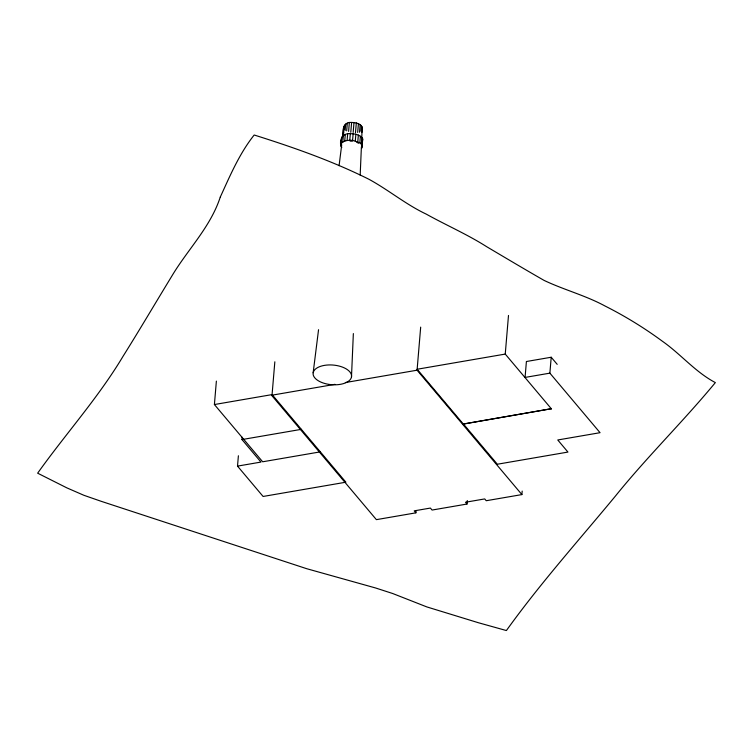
<?xml version="1.0" encoding="UTF-8"?>
<svg xmlns="http://www.w3.org/2000/svg" width="753" height="753" viewBox="0 0 753 753"><rect width="100%" height="100%" fill="white"/><g stroke="black" fill="none" stroke-linecap="round" stroke-linejoin="round"><path stroke-width="1.13" d="M351.482 376.999A19.296 9.855 4.8 0 0 324.327 365.393A19.296 9.855 4.8 0 0 321.154 382.223A19.296 9.855 4.8 0 0 351.482 376.999L353.355 333.57M360.179 175.12L361.393 146.948M361.751 138.731L362.118 126.937C360.198 123.228 355.388 122.532 351.613 122.447C343.387 121.506 342.351 130.325 342.728 136.613M320.326 451.856L262.656 461.787L214.407 404.54L216.375 381.112M274.836 361.807L272.078 394.6L345.9 482.202L263.089 496.462L237.515 466.116L238.39 455.763M237.515 466.116L260.962 462.078L241.986 439.564L242.174 437.267M341.787 147.484L340.968 146.054C339.038 139.314 343.114 132.82 350.333 133.657C354.785 133.752 360.442 134.58 362.701 138.938L361.619 148.35L362.08 142.844M340.968 146.054L341.523 139.456M340.864 144.614L342.05 136.651M343.302 134.9L344.036 126.146L343.942 129.563M341.495 143.249L342.813 142.063L343.368 135.455M343.481 135.041L343.754 131.756M344.206 129.365L344.573 124.989M345.138 130.542L345.693 123.981M342.813 142.063L344.723 141.122L345.279 134.523M346.672 130.843L347.312 123.181M344.723 141.122L347.095 140.51L347.651 133.912M348.601 131.417L349.336 122.664M347.095 140.51L349.778 140.256L350.333 133.657M350.785 132.293L351.613 122.447M362.249 146.986L361.327 144.115L359.84 142.806L352.583 140.378L353.138 133.78M353.166 132.406L353.995 122.551M355.482 132.82L356.31 122.965M355.312 140.867L355.868 134.269M357.684 132.424L358.419 123.671M357.788 141.696L358.343 135.098M359.52 132.274L360.16 124.612M359.84 142.806L360.395 136.208M360.96 131.201L361.421 125.723M361.845 130.222L362.118 126.937M361.835 132.547L362.202 128.161M361.327 144.115L361.882 137.517M362.146 145.545L362.701 138.938M334.953 384.341L271.56 395.259L376.387 519.645L415.891 512.84L414.216 510.854L430.396 508.068L432.071 510.054L467.001 504.039L465.486 502.242L484.716 498.928L486.231 500.726L521.895 494.589L417.068 370.203L420.682 327.113M415.891 512.84L416.089 510.515M463.321 424.043L551.431 408.7L463.321 424.043L417.143 369.252L505.244 354.079L551.422 408.87M467.001 504.039L467.293 500.547M505.244 354.079L508.491 315.451M521.895 494.589L522.187 491.078M549.878 373.149L551.205 357.242L526.403 361.515L525.076 377.422L549.878 373.149L600.056 432.693L557.757 439.978L567.95 452.073L497.347 464.234L463.33 423.873M313.163 372.744L318.547 329.701M339.085 165.698L341.711 144.755M214.407 404.54L272.078 394.6M345.354 382.552L417.068 370.203M241.986 439.564L301.351 429.342M349.778 140.256L352.583 140.378M350.051 141.084L352.423 141.197M356.856 142.317L358.597 143.258M551.205 357.242L557.201 364.348M220.281 197.07C210.445 227.246 187.525 249.638 171.665 276.379C155.4 303.035 139.569 329.946 122.984 356.404C98.135 397.932 65.633 433.888 37.65 473.185L66.857 487.869L83.847 495.276L100.968 501.234L306.716 568.703L375.568 587.971L392.718 593.524L426.829 606.918L478.362 622.722L506.393 630.553C540.005 583.679 578.53 540.673 615.257 496.274C646.996 456.873 683.235 421.511 715.35 382.599C695.292 372.038 680.74 354.061 662.282 341.165C644.21 327.866 625.037 316.091 604.998 305.991C585.533 295.44 563.988 289.867 544.061 280.389C524.785 269.348 505.818 258.034 486.654 246.692C467.331 234.39 446.275 225.26 426.292 214.144C405.989 204.562 388.67 190.029 368.989 179.299C332.224 160.954 293.331 147.324 254.185 135.003C239.407 153.537 230.07 175.675 220.281 197.07"/></g></svg>
